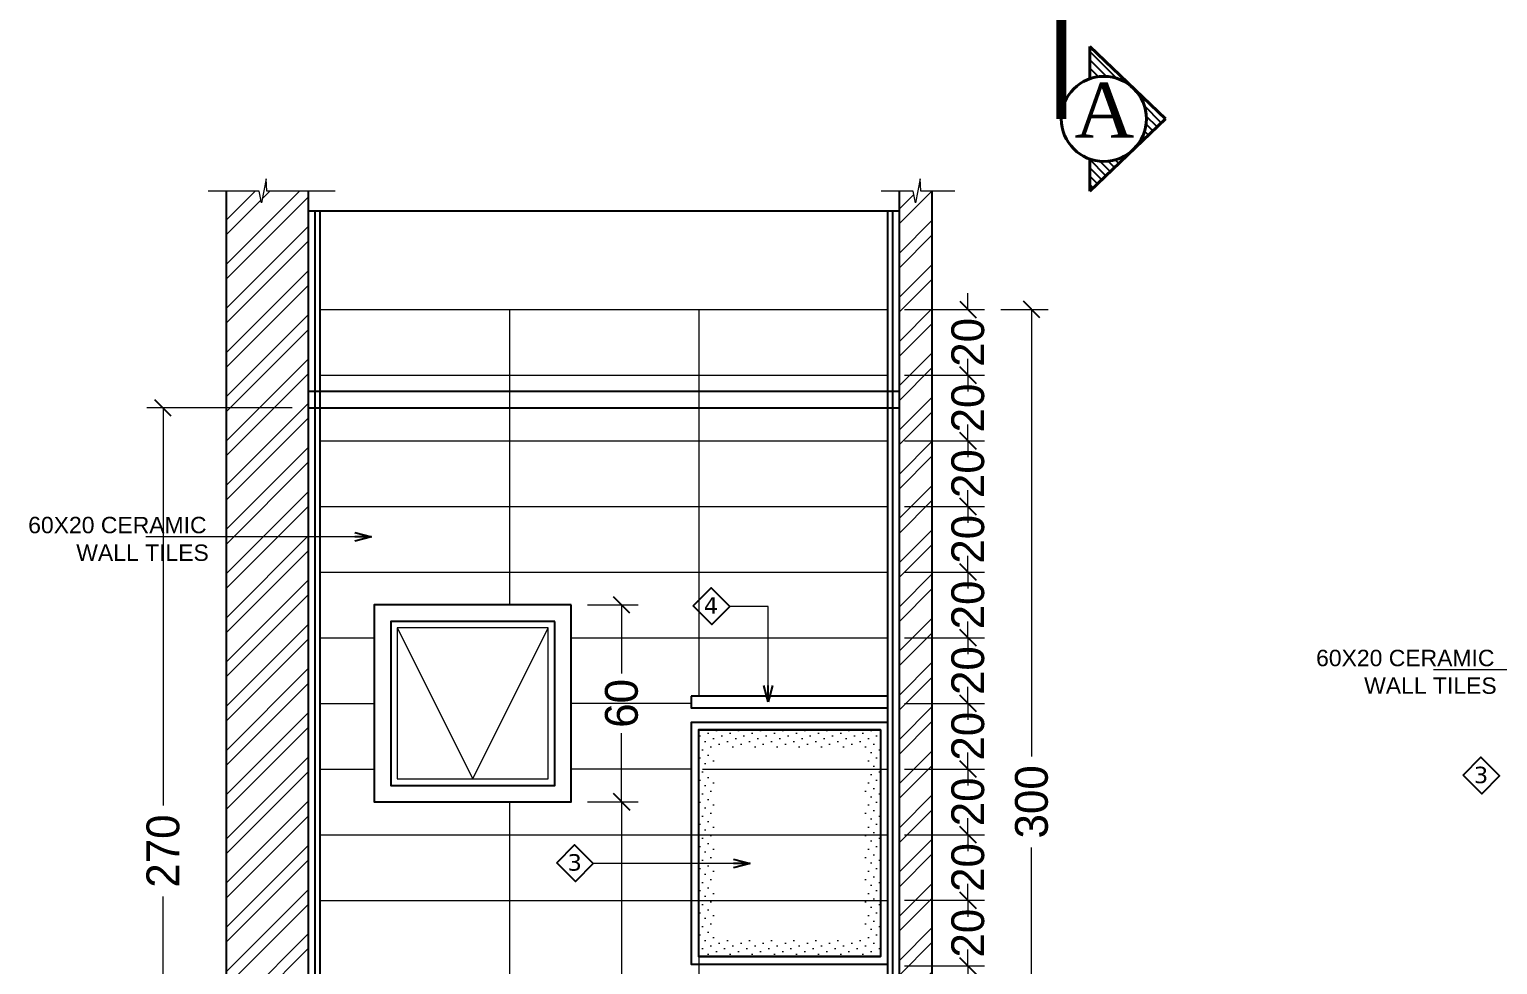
# Model space of a CAD drawing. Header units: centimetres. Extents: x 7997 to 116674, y 1017 to 13844.
# Drawn here: x 46969.9 to 47417.2, y 8975.9 to 9260.9 of the extents above; entities that cross this region are included whole.
import ezdxf
from ezdxf.xclip import XClip

# ---------------------------------------------------------------- set-up
doc = ezdxf.new("R2010")
doc.units = ezdxf.units.CM
doc.header["$LTSCALE"] = 200
doc.header["$XCLIPFRAME"] = 0
doc.header["$PDMODE"] = 2
doc.linetypes.add('CENTER2', pattern=[1.125, 0.75, -0.125, 0.125, -0.125])
for name, color, linetype in [('A-DIM', 10, 'Continuous'), ('AFIX', 2, 'Continuous'), ('AFP-HATCH-TILES', 251, 'Continuous'), ('AFP-WALL  PLASTER', 8, 'Continuous'), ('ARCH-TEXT', 6, 'Continuous'), ('AXIS', 9, 'CENTER2'), ('DIM', 11, 'Continuous'), ('STEP', 7, 'Continuous'), ('TXT', 6, 'Continuous'), ('WIN', 6, 'Continuous'), ('Z-RUBBER', 8, 'Continuous')]:
    doc.layers.add(name, color=color, linetype=linetype)
for name, color, linetype, lineweight in [('FIXTURE', 6, 'Continuous', 13), ('HAT', 8, 'Continuous', 9), ('HATCH', 8, 'Continuous', 5), ('PLAN', 7, 'Continuous', 40), ('TEXT', 6, 'Continuous', 18), ('WALL', 3, 'Continuous', 25)]:
    doc.layers.add(name, color=color, linetype=linetype, lineweight=lineweight)
doc.styles.add('ROMAND', font='times.ttf')
doc.styles.add('sheet notes', font='verdana.ttf')
doc.styles.add('Style-Arial', font='arial.ttf')
doc.styles.add('T2', font='')
doc.styles.get('T2').set_extended_font_data('Elisia')
doc.dimstyles.new('NORMAL-1', dxfattribs={"dimtxt": 10, "dimasz": 5, "dimexe": 5, "dimexo": 5, "dimgap": 1, "dimtad": 0, "dimdec": 0, "dimdsep": 46, "dimtxsty": 'T2', "dimblk1": 'OBLIQUE', "dimblk2": 'OBLIQUE', "dimsah": 1, "dimcen": 0.09, "dimclrd": 4, "dimclre": 4, "dimclrt": 6, "dimadec": 0, "dimazin": 0, "dimtfac": 1, "dimtdec": 0, "dimtofl": 0, "dimtmove": 1, "dimatfit": 3, "dimldrblk": 'OPEN30', "dimfxl": 0, "dimtolj": 1, "dimtzin": 0, "dimlwd": 5, "dimlwe": 5, "dimarcsym": 0})

# ---------------------------------------------------------------- blocks, each defined once
blk = doc.blocks.new('A$C60707513')
at = {"layer": 'HATCH'}
h = blk.add_hatch(dxfattribs=at)
h.set_pattern_fill('DOTS', color=11, scale=15, angle=45, style=0)
h.set_pattern_definition([(45, (155490.603, 236660.367), (-8.4189901, 25.2569703), [0, -23.8125])])
h.paths.add_polyline_path([(577.6, 713.6), (22.4, 713.6), (22.4, 22.4), (577.6, 22.4)])
h.paths.add_polyline_path([(524.4, 75.6), (75.6, 75.6), (75.6, 660.4), (524.4, 660.4)], flags=16)
at = {"layer": 'AFIX', "color": 11}
blk.add_line((0, 0, 0), (0, 736), dxfattribs=at)
at = {"layer": 'AFIX', "color": 11, "elevation": 0}
for points in [[(0, 736), (600, 736), (600, 0), (0, 0)], [(22.4, 713.6), (577.6, 713.6), (577.6, 22.4), (22.4, 22.4)], [(577.6, 713.6), (22.4, 713.6), (22.4, 22.4), (577.6, 22.4)]]:
    blk.add_lwpolyline(points, dxfattribs=at)
at = {"color": 11}
blk.add_wipeout([(0, 780.9), (600, 780.9), (600, 815.9), (0, 815.9)], dxfattribs=at).dxf.layer = 'AFIX'
at = {"layer": 'AFIX', "color": 11}
blk.add_lwpolyline([(600, 815.9), (600, 780.9), (0, 780.9), (0, 815.9)], close=True, dxfattribs=at)
blk = doc.blocks.new('_OBLIQUE')
at = {"color": 0, "linetype": 'ByBlock'}
blk.add_line((-0.5, -0.5), (0.5, 0.5), dxfattribs=at)
blk = doc.blocks.new('_Open30')
at = {"color": 0, "linetype": 'ByBlock', "lineweight": -2}
for p, q in [((-1, 0.268), (0, 0)), ((0, 0), (-1, -0.268)), ((0, 0), (-1, 0))]:
    blk.add_line(p, q, dxfattribs=at)
blk = doc.blocks.new('*D1256')
at = {"layer": 'Defpoints', "color": 0, "transparency": 16777216}
for p in [(47231.43, 9175.52, 0), (47231.43, 9155.52, 0), (47255.81, 9155.52, 0)]:
    blk.add_point(p, dxfattribs=at)
at = {"layer": 'DIM', "color": 4, "lineweight": 5, "transparency": 16777216}
for p, q in [((47255.81, 9175.52, 0), (47255.81, 9180.52, 0)), ((47236.43, 9175.52, 0), (47260.81, 9175.52, 0)), ((47236.43, 9155.52, 0), (47260.81, 9155.52, 0)), ((47255.81, 9155.52, 0), (47255.81, 9150.52, 0))]:
    blk.add_line(p, q, dxfattribs=at)
at = {"layer": 'DIM', "color": 4, "lineweight": 5, "transparency": 16777216, "xscale": 5, "yscale": 5, "zscale": 5}
for p, rotation in [((47255.81, 9175.52, 0), 270), ((47255.81, 9155.52, 0), 90)]:
    blk.add_blockref('_OBLIQUE', p, dxfattribs=dict(at, rotation=rotation))
at = {"layer": 'DIM', "color": 6, "transparency": 16777216, "insert": (47255.81, 9165.52, 0), "char_height": 10, "attachment_point": 5, "rotation": 90, "style": 'T2'}
blk.add_mtext('\\A1;20', dxfattribs=at)
blk = doc.blocks.new('*D1257')
at = {"layer": 'Defpoints', "color": 0, "transparency": 16777216}
for p in [(47231.43, 9155.52, 0), (47231.43, 9135.52, 0), (47255.81, 9135.52, 0)]:
    blk.add_point(p, dxfattribs=at)
at = {"layer": 'DIM', "color": 4, "lineweight": 5, "transparency": 16777216}
for p, q in [((47255.81, 9155.52, 0), (47255.81, 9160.52, 0)), ((47236.43, 9155.52, 0), (47260.81, 9155.52, 0)), ((47236.43, 9135.52, 0), (47260.81, 9135.52, 0)), ((47255.81, 9135.52, 0), (47255.81, 9130.52, 0))]:
    blk.add_line(p, q, dxfattribs=at)
at = {"layer": 'DIM', "color": 4, "lineweight": 5, "transparency": 16777216, "xscale": 5, "yscale": 5, "zscale": 5}
for p, rotation in [((47255.81, 9155.52, 0), 270), ((47255.81, 9135.52, 0), 90)]:
    blk.add_blockref('_OBLIQUE', p, dxfattribs=dict(at, rotation=rotation))
at = {"layer": 'DIM', "color": 6, "transparency": 16777216, "insert": (47255.81, 9145.52, 0), "char_height": 10, "attachment_point": 5, "rotation": 90, "style": 'T2'}
blk.add_mtext('\\A1;20', dxfattribs=at)
blk = doc.blocks.new('*D1258')
at = {"layer": 'Defpoints', "color": 0, "transparency": 16777216}
for p in [(47231.43, 9135.52, 0), (47231.43, 9115.52, 0), (47255.81, 9115.52, 0)]:
    blk.add_point(p, dxfattribs=at)
at = {"layer": 'DIM', "color": 4, "lineweight": 5, "transparency": 16777216}
for p, q in [((47255.81, 9135.52, 0), (47255.81, 9140.52, 0)), ((47236.43, 9135.52, 0), (47260.81, 9135.52, 0)), ((47236.43, 9115.52, 0), (47260.81, 9115.52, 0)), ((47255.81, 9115.52, 0), (47255.81, 9110.52, 0))]:
    blk.add_line(p, q, dxfattribs=at)
at = {"layer": 'DIM', "color": 4, "lineweight": 5, "transparency": 16777216, "xscale": 5, "yscale": 5, "zscale": 5}
for p, rotation in [((47255.81, 9135.52, 0), 270), ((47255.81, 9115.52, 0), 90)]:
    blk.add_blockref('_OBLIQUE', p, dxfattribs=dict(at, rotation=rotation))
at = {"layer": 'DIM', "color": 6, "transparency": 16777216, "insert": (47255.81, 9125.52, 0), "char_height": 10, "attachment_point": 5, "rotation": 90, "style": 'T2'}
blk.add_mtext('\\A1;20', dxfattribs=at)
blk = doc.blocks.new('*D1259')
at = {"layer": 'Defpoints', "color": 0, "transparency": 16777216}
for p in [(47231.43, 9115.52, 0), (47231.43, 9095.52, 0), (47255.81, 9095.52, 0)]:
    blk.add_point(p, dxfattribs=at)
at = {"layer": 'DIM', "color": 4, "lineweight": 5, "transparency": 16777216}
for p, q in [((47255.81, 9115.52, 0), (47255.81, 9120.52, 0)), ((47236.43, 9115.52, 0), (47260.81, 9115.52, 0)), ((47236.43, 9095.52, 0), (47260.81, 9095.52, 0)), ((47255.81, 9095.52, 0), (47255.81, 9090.52, 0))]:
    blk.add_line(p, q, dxfattribs=at)
at = {"layer": 'DIM', "color": 4, "lineweight": 5, "transparency": 16777216, "xscale": 5, "yscale": 5, "zscale": 5}
for p, rotation in [((47255.81, 9115.52, 0), 270), ((47255.81, 9095.52, 0), 90)]:
    blk.add_blockref('_OBLIQUE', p, dxfattribs=dict(at, rotation=rotation))
at = {"layer": 'DIM', "color": 6, "transparency": 16777216, "insert": (47255.81, 9105.52, 0), "char_height": 10, "attachment_point": 5, "rotation": 90, "style": 'T2'}
blk.add_mtext('\\A1;20', dxfattribs=at)
blk = doc.blocks.new('*D1260')
at = {"layer": 'Defpoints', "color": 0, "transparency": 16777216}
for p in [(47231.43, 9095.52, 0), (47231.43, 9075.52, 0), (47255.81, 9075.52, 0)]:
    blk.add_point(p, dxfattribs=at)
at = {"layer": 'DIM', "color": 4, "lineweight": 5, "transparency": 16777216}
for p, q in [((47255.81, 9095.52, 0), (47255.81, 9100.52, 0)), ((47236.43, 9095.52, 0), (47260.81, 9095.52, 0)), ((47236.43, 9075.52, 0), (47260.81, 9075.52, 0)), ((47255.81, 9075.52, 0), (47255.81, 9070.52, 0))]:
    blk.add_line(p, q, dxfattribs=at)
at = {"layer": 'DIM', "color": 4, "lineweight": 5, "transparency": 16777216, "xscale": 5, "yscale": 5, "zscale": 5}
for p, rotation in [((47255.81, 9095.52, 0), 270), ((47255.81, 9075.52, 0), 90)]:
    blk.add_blockref('_OBLIQUE', p, dxfattribs=dict(at, rotation=rotation))
at = {"layer": 'DIM', "color": 6, "transparency": 16777216, "insert": (47255.81, 9085.52, 0), "char_height": 10, "attachment_point": 5, "rotation": 90, "style": 'T2'}
blk.add_mtext('\\A1;20', dxfattribs=at)
blk = doc.blocks.new('*D1261')
at = {"layer": 'Defpoints', "color": 0, "transparency": 16777216}
for p in [(47231.43, 9075.52, 0), (47231.43, 9055.52, 0), (47255.81, 9055.52, 0)]:
    blk.add_point(p, dxfattribs=at)
at = {"layer": 'DIM', "color": 4, "lineweight": 5, "transparency": 16777216}
for p, q in [((47255.81, 9075.52, 0), (47255.81, 9080.52, 0)), ((47236.43, 9075.52, 0), (47260.81, 9075.52, 0)), ((47236.43, 9055.52, 0), (47260.81, 9055.52, 0)), ((47255.81, 9055.52, 0), (47255.81, 9050.52, 0))]:
    blk.add_line(p, q, dxfattribs=at)
at = {"layer": 'DIM', "color": 4, "lineweight": 5, "transparency": 16777216, "xscale": 5, "yscale": 5, "zscale": 5}
for p, rotation in [((47255.81, 9075.52, 0), 270), ((47255.81, 9055.52, 0), 90)]:
    blk.add_blockref('_OBLIQUE', p, dxfattribs=dict(at, rotation=rotation))
at = {"layer": 'DIM', "color": 6, "transparency": 16777216, "insert": (47255.81, 9065.52, 0), "char_height": 10, "attachment_point": 5, "rotation": 90, "style": 'T2'}
blk.add_mtext('\\A1;20', dxfattribs=at)
blk = doc.blocks.new('*D1235')
at = {"layer": 'Defpoints', "color": 0, "transparency": 16777216}
for p in [(47231.43, 9055.52, 0), (47231.43, 9035.52, 0), (47255.81, 9035.52, 0)]:
    blk.add_point(p, dxfattribs=at)
at = {"layer": 'DIM', "color": 4, "lineweight": 5, "transparency": 16777216}
for p, q in [((47255.81, 9055.52, 0), (47255.81, 9060.52, 0)), ((47236.43, 9055.52, 0), (47260.81, 9055.52, 0)), ((47236.43, 9035.52, 0), (47260.81, 9035.52, 0)), ((47255.81, 9035.52, 0), (47255.81, 9030.52, 0))]:
    blk.add_line(p, q, dxfattribs=at)
at = {"layer": 'DIM', "color": 4, "lineweight": 5, "transparency": 16777216, "xscale": 5, "yscale": 5, "zscale": 5}
for p, rotation in [((47255.81, 9055.52, 0), 270), ((47255.81, 9035.52, 0), 90)]:
    blk.add_blockref('_OBLIQUE', p, dxfattribs=dict(at, rotation=rotation))
at = {"layer": 'DIM', "color": 6, "transparency": 16777216, "insert": (47255.81, 9045.52, 0), "char_height": 10, "attachment_point": 5, "rotation": 90, "style": 'T2'}
blk.add_mtext('\\A1;20', dxfattribs=at)
blk = doc.blocks.new('*D1236')
at = {"layer": 'Defpoints', "color": 0, "transparency": 16777216}
for p in [(47231.43, 9035.52, 0), (47231.43, 9015.52, 0), (47255.81, 9015.52, 0)]:
    blk.add_point(p, dxfattribs=at)
at = {"layer": 'DIM', "color": 4, "lineweight": 5, "transparency": 16777216}
for p, q in [((47255.81, 9035.52, 0), (47255.81, 9040.52, 0)), ((47236.43, 9035.52, 0), (47260.81, 9035.52, 0)), ((47236.43, 9015.52, 0), (47260.81, 9015.52, 0)), ((47255.81, 9015.52, 0), (47255.81, 9010.52, 0))]:
    blk.add_line(p, q, dxfattribs=at)
at = {"layer": 'DIM', "color": 4, "lineweight": 5, "transparency": 16777216, "xscale": 5, "yscale": 5, "zscale": 5}
for p, rotation in [((47255.81, 9035.52, 0), 270), ((47255.81, 9015.52, 0), 90)]:
    blk.add_blockref('_OBLIQUE', p, dxfattribs=dict(at, rotation=rotation))
at = {"layer": 'DIM', "color": 6, "transparency": 16777216, "insert": (47255.81, 9025.52, 0), "char_height": 10, "attachment_point": 5, "rotation": 90, "style": 'T2'}
blk.add_mtext('\\A1;20', dxfattribs=at)
blk = doc.blocks.new('*D1237')
at = {"layer": 'Defpoints', "color": 0, "transparency": 16777216}
for p in [(47231.43, 9015.52, 0), (47231.43, 8995.52, 0), (47255.81, 8995.52, 0)]:
    blk.add_point(p, dxfattribs=at)
at = {"layer": 'DIM', "color": 4, "lineweight": 5, "transparency": 16777216}
for p, q in [((47255.81, 9015.52, 0), (47255.81, 9020.52, 0)), ((47236.43, 9015.52, 0), (47260.81, 9015.52, 0)), ((47236.43, 8995.52, 0), (47260.81, 8995.52, 0)), ((47255.81, 8995.52, 0), (47255.81, 8990.52, 0))]:
    blk.add_line(p, q, dxfattribs=at)
at = {"layer": 'DIM', "color": 4, "lineweight": 5, "transparency": 16777216, "xscale": 5, "yscale": 5, "zscale": 5}
for p, rotation in [((47255.81, 9015.52, 0), 270), ((47255.81, 8995.52, 0), 90)]:
    blk.add_blockref('_OBLIQUE', p, dxfattribs=dict(at, rotation=rotation))
at = {"layer": 'DIM', "color": 6, "transparency": 16777216, "insert": (47255.81, 9005.52, 0), "char_height": 10, "attachment_point": 5, "rotation": 90, "style": 'T2'}
blk.add_mtext('\\A1;20', dxfattribs=at)
blk = doc.blocks.new('*D1262')
at = {"layer": 'Defpoints', "color": 0, "transparency": 16777216}
for p in [(47231.43, 8995.52, 0), (47231.43, 8975.52, 0), (47255.81, 8975.52, 0)]:
    blk.add_point(p, dxfattribs=at)
at = {"layer": 'DIM', "color": 4, "lineweight": 5, "transparency": 16777216}
for p, q in [((47255.81, 8995.52, 0), (47255.81, 9000.52, 0)), ((47236.43, 8995.52, 0), (47260.81, 8995.52, 0)), ((47236.43, 8975.52, 0), (47260.81, 8975.52, 0)), ((47255.81, 8975.52, 0), (47255.81, 8970.52, 0))]:
    blk.add_line(p, q, dxfattribs=at)
at = {"layer": 'DIM', "color": 4, "lineweight": 5, "transparency": 16777216, "xscale": 5, "yscale": 5, "zscale": 5}
for p, rotation in [((47255.81, 8995.52, 0), 270), ((47255.81, 8975.52, 0), 90)]:
    blk.add_blockref('_OBLIQUE', p, dxfattribs=dict(at, rotation=rotation))
at = {"layer": 'DIM', "color": 6, "transparency": 16777216, "insert": (47255.81, 8985.52, 0), "char_height": 10, "attachment_point": 5, "rotation": 90, "style": 'T2'}
blk.add_mtext('\\A1;20', dxfattribs=at)
blk = doc.blocks.new('*D1263')
at = {"layer": 'Defpoints', "color": 0, "transparency": 16777216}
for p in [(47231.43, 8975.52, 0), (47231.43, 8955.52, 0), (47255.81, 8955.52, 0)]:
    blk.add_point(p, dxfattribs=at)
at = {"layer": 'DIM', "color": 4, "lineweight": 5, "transparency": 16777216}
for p, q in [((47255.81, 8975.52, 0), (47255.81, 8980.52, 0)), ((47236.43, 8975.52, 0), (47260.81, 8975.52, 0)), ((47236.43, 8955.52, 0), (47260.81, 8955.52, 0)), ((47255.81, 8955.52, 0), (47255.81, 8950.52, 0))]:
    blk.add_line(p, q, dxfattribs=at)
at = {"layer": 'DIM', "color": 4, "lineweight": 5, "transparency": 16777216, "xscale": 5, "yscale": 5, "zscale": 5}
for p, rotation in [((47255.81, 8975.52, 0), 270), ((47255.81, 8955.52, 0), 90)]:
    blk.add_blockref('_OBLIQUE', p, dxfattribs=dict(at, rotation=rotation))
at = {"layer": 'DIM', "color": 6, "transparency": 16777216, "insert": (47255.81, 8965.52, 0), "char_height": 10, "attachment_point": 5, "rotation": 90, "style": 'T2'}
blk.add_mtext('\\A1;20', dxfattribs=at)
blk = doc.blocks.new('*D1268')
at = {"layer": 'Defpoints', "color": 0, "transparency": 16777216}
for p in [(47260.81, 9175.52, 0), (47260.81, 8875.52, 0), (47275.21, 8875.52, 0)]:
    blk.add_point(p, dxfattribs=at)
at = {"layer": 'DIM', "color": 4, "lineweight": 5, "transparency": 16777216}
for p, q in [((47265.81, 9175.52, 0), (47280.21, 9175.52, 0)), ((47275.21, 9175.52, 0), (47275.21, 9039.37, 0)), ((47275.21, 8875.52, 0), (47275.21, 9011.66, 0)), ((47265.81, 8875.52, 0), (47280.21, 8875.52, 0))]:
    blk.add_line(p, q, dxfattribs=at)
at = {"layer": 'DIM', "color": 4, "lineweight": 5, "transparency": 16777216, "xscale": 5, "yscale": 5, "zscale": 5}
for p, rotation in [((47275.21, 9175.52, 0), 90), ((47275.21, 8875.52, 0), 270)]:
    blk.add_blockref('_OBLIQUE', p, dxfattribs=dict(at, rotation=rotation))
at = {"layer": 'DIM', "color": 6, "transparency": 16777216, "insert": (47275.21, 9025.52, 0), "char_height": 10, "attachment_point": 5, "rotation": 90, "style": 'T2'}
blk.add_mtext('\\A1;300', dxfattribs=at)
blk = doc.blocks.new('*D1269')
at = {"layer": 'Defpoints', "color": 0, "transparency": 16777216}
for p in [(47054.93, 9145.52, 0), (47010.6, 8875.52, 0), (47054.93, 8875.52, 0)]:
    blk.add_point(p, dxfattribs=at)
at = {"layer": 'DIM', "color": 4, "lineweight": 5, "transparency": 16777216}
for p, q in [((47049.93, 9145.52, 0), (47005.6, 9145.52, 0)), ((47010.6, 9145.52, 0), (47010.6, 9024.37, 0)), ((47010.6, 8875.52, 0), (47010.6, 8996.66, 0)), ((47049.93, 8875.52, 0), (47005.6, 8875.52, 0))]:
    blk.add_line(p, q, dxfattribs=at)
at = {"layer": 'DIM', "color": 4, "lineweight": 5, "transparency": 16777216, "xscale": 5, "yscale": 5, "zscale": 5}
for p, rotation in [((47010.6, 9145.52, 0), 90), ((47010.6, 8875.52, 0), 270)]:
    blk.add_blockref('_OBLIQUE', p, dxfattribs=dict(at, rotation=rotation))
at = {"layer": 'DIM', "color": 6, "transparency": 16777216, "insert": (47010.6, 9010.52, 0), "char_height": 10, "attachment_point": 5, "rotation": 90, "style": 'T2'}
blk.add_mtext('\\A1;270', dxfattribs=at)
blk = doc.blocks.new('*D1238')
at = {"layer": 'Defpoints', "color": 0, "transparency": 16777216}
for p in [(47134.93, 9085.52, 0), (47134.93, 9025.52, 0), (47150.29, 9025.52)]:
    blk.add_point(p, dxfattribs=at)
at = {"layer": 'DIM', "color": 4, "lineweight": 5, "transparency": 16777216}
for p, q in [((47139.93, 9085.52), (47155.29, 9085.52)), ((47150.29, 9085.52), (47150.29, 9064.61)), ((47150.29, 9025.52), (47150.29, 9046.42)), ((47139.93, 9025.52), (47155.29, 9025.52))]:
    blk.add_line(p, q, dxfattribs=at)
at = {"layer": 'DIM', "color": 4, "lineweight": 5, "transparency": 16777216, "xscale": 5, "yscale": 5, "zscale": 5}
for p, rotation in [((47150.29, 9085.52), 90), ((47150.29, 9025.52), 270)]:
    blk.add_blockref('_OBLIQUE', p, dxfattribs=dict(at, rotation=rotation))
at = {"layer": 'DIM', "color": 6, "transparency": 16777216, "insert": (47150.29, 9055.52), "char_height": 10, "attachment_point": 5, "rotation": 90, "style": 'T2'}
blk.add_mtext('\\A1;60', dxfattribs=at)
blk = doc.blocks.new('*D1239')
at = {"layer": 'Defpoints', "color": 0, "transparency": 16777216}
for p in [(47134.93, 9025.52, 0), (47134.93, 8875.52, 0), (47150.29, 8875.52)]:
    blk.add_point(p, dxfattribs=at)
at = {"layer": 'DIM', "color": 4, "lineweight": 5, "transparency": 16777216}
for p, q in [((47139.93, 9025.52), (47155.29, 9025.52)), ((47150.29, 9025.52), (47150.29, 8963.42)), ((47150.29, 8875.52), (47150.29, 8937.61)), ((47139.93, 8875.52), (47155.29, 8875.52))]:
    blk.add_line(p, q, dxfattribs=at)
at = {"layer": 'DIM', "color": 4, "lineweight": 5, "transparency": 16777216, "xscale": 5, "yscale": 5, "zscale": 5}
for p, rotation in [((47150.29, 9025.52), 90), ((47150.29, 8875.52), 270)]:
    blk.add_blockref('_OBLIQUE', p, dxfattribs=dict(at, rotation=rotation))
at = {"layer": 'DIM', "color": 6, "transparency": 16777216, "insert": (47150.29, 8950.52), "char_height": 10, "attachment_point": 5, "rotation": 90, "style": 'T2'}
blk.add_mtext('\\A1;150', dxfattribs=at)
blk = doc.blocks.new('A$C414D25BB')
at = {"layer": 'Z-RUBBER', "ltscale": 0.05}
h = blk.add_hatch(dxfattribs=at)
h.set_pattern_fill('ANSI31', color=256, style=0)
h.set_pattern_definition([(45, (-21734.0303, -7392.24753), (-0.08838834765, 0.08838834765), [])])
h.paths.add_polyline_path([(0.114, 0.0618, -5.138733), (0.1155, 0.0618), (0.1155, 0.0603), (0.1162, 0.0603), (0.1155, 0.0581), (0.1162, 0.0581), (0.1147, 0.0556), (0.1132, 0.0581), (0.114, 0.0581), (0.1132, 0.0603), (0.114, 0.0603)])
at = {"layer": 'FIXTURE'}
for p, q in [((0.8572, 0.9156), (0.8572, 0.1156)), ((0.9072, 0.9156), (0.8572, 0.9156)), ((0.9072, 0.1156), (0.9072, 0.9156)), ((0.1072, 0.1156), (0.0722, 0.1156)), ((0.0722, 0.1156), (0.0722, 0.0156)), ((0.1072, 0.1156), (0.1072, 0.0616)), ((0.8572, 0.1156), (0.9072, 0.1156)), ((0.9072, 0.1156), (0.9472, 0.1156)), ((0.9072, 0.1156), (0.9072, 0.0616)), ((0.9472, 0.1156), (0.9472, 0.0156)), ((0.1192, 0.0616), (0.1072, 0.0616)), ((0.1122, 0.0616), (0.1222, 0.0616)), ((0.1222, 0.0616), (0.1222, 0.0156)), ((0.9072, 0.0616), (0.8972, 0.0616)), ((0.8972, 0.0616), (0.8972, 0.0156)), ((0.1222, 0.0156), (0.0722, 0.0156)), ((0.8972, 0.0156), (0.9472, 0.0156))]:
    blk.add_line(p, q, dxfattribs=at)
blk.add_lwpolyline([(0.9055, 0.0616), (0.904, 0.0616)], dxfattribs=at)
blk.add_arc((0.9072, 0.1156), 0.8, 90, 180, dxfattribs=at)
blk = doc.blocks.new('02-GROUND FLOOR PLAN-selattin', base_point=(28755.36, 25545.28))
at = {"layer": 'WALL', "ltscale": 150}
blk.add_line((28725.36, 24150.28), (28725.36, 24800.28), dxfattribs=at)
at = {"layer": 'WALL'}
blk.add_line((28705.36, 24070.28), (28705.36, 24690.28), dxfattribs=at)
at = {"layer": 'WALL', "color": 0, "xscale": 108.5714285601499, "yscale": 108.5714285601499, "zscale": 108.5714285601499, "rotation": 180}
blk.add_blockref('A$C414D25BB', (28435.7, 24711.98), dxfattribs=at)

msp = doc.modelspace()

# ---------------------------------------------------------------- hatches: boundary and pattern name
at = {"layer": 'HAT'}
h = msp.add_hatch(dxfattribs=at)
h.set_pattern_fill('ANSI32', color=8)
h.set_pattern_definition([(45, (15086.593, -7613.239), (-6.735192, 6.735192), []), (45, (15091.083, -7613.239), (-6.735192, 6.735192), [])])
h.paths.add_polyline_path([(47029.9303, 8865.5156), (47054.9303, 8865.5156), (47054.9303, 9211.5708), (47042.2266, 9211.5708), (47041.2789, 9211.569), (47040.5758, 9207.9769), (47039.9127, 9211.538), (47029.9303, 9211.538)])
h = msp.add_hatch(dxfattribs=at)
h.set_pattern_fill('ANSI32', color=8)
h.set_pattern_definition([(45, (15126.593, -7613.239), (-6.735192, 6.735192), []), (45, (15131.083, -7613.239), (-6.735192, 6.735192), [])])
h.paths.add_polyline_path([(47234.9303, 8865.5156), (47244.9303, 8865.5156), (47244.9303, 9211.5708), (47240.4849, 9211.5708), (47239.7814, 9207.9769), (47239.1184, 9211.538), (47234.9303, 9211.538)])
at = {"layer": 'TXT'}
h = msp.add_hatch(dxfattribs=at)
h.set_pattern_fill('ANSI31', color=256, scale=5.7375, angle=990, style=0)
h.set_pattern_definition([(135, (48396.6984, 8297.465), (-1.2678204, -1.2678204), [])])
h.paths.add_polyline_path([(47297.2008, 9246.5685, 0.08394009), (47292.9395, 9245.848), (47292.9395, 9255.6173), (47315.9794, 9233.6076), (47292.9395, 9211.5978), (47292.9395, 9221.3642, 0.08394009), (47297.2008, 9220.6437, 1.00000012)])

# ---------------------------------------------------------------- linework, layer by layer
at = {"layer": 'AFP-HATCH-TILES', "color": 251}
for p, q in [((47058.4303, 8875.5156, 0), (47058.4303, 9205.5156, 0)), ((47231.4303, 8875.5156, 0), (47231.4303, 9205.5156, 0))]:
    msp.add_line(p, q, dxfattribs=at)
at = {"layer": 'AFP-WALL  PLASTER'}
for p, q in [((47056.9303, 8875.5156, 0), (47056.9303, 9205.5156, 0)), ((47232.9303, 8875.5156, 0), (47232.9303, 9205.5156, 0))]:
    msp.add_line(p, q, dxfattribs=at)
at = {"layer": 'AXIS', "linetype": 'Continuous', "ltscale": 0.5, "const_width": 3}
msp.add_lwpolyline([(47284.2384, 9233.6061), (47284.2384, 9308.138)], dxfattribs=at)
at = {"layer": 'HAT'}
for p, q in [((47058.4303, 9175.5156, 0), (47231.4303, 9175.5156, 0)), ((47116.0969, 9175.5156, 0), (47116.0969, 9085.5156, 0)), ((47173.7636, 9175.5156, 0), (47173.7636, 9057.7058, 0)), ((47058.4303, 9155.5156, 0), (47231.4303, 9155.5156, 0)), ((47058.4303, 9135.5156, 0), (47231.4303, 9135.5156, 0)), ((47058.4303, 9115.5156, 0), (47231.4303, 9115.5156, 0)), ((47058.4303, 9095.5156, 0), (47231.4303, 9095.5156, 0)), ((47058.4303, 9075.5156, 0), (47074.9303, 9075.5156, 0)), ((47134.9303, 9075.5156, 0), (47231.4303, 9075.5156, 0)), ((47058.4303, 9055.5156, 0), (47074.9303, 9055.5156, 0)), ((47174.9303, 9055.5156, 0), (47231.4303, 9055.5156, 0)), ((47058.4303, 9035.5156, 0), (47074.9303, 9035.5156, 0)), ((47174.9303, 9035.5156, 0), (47231.4303, 9035.5156, 0)), ((47116.0969, 9025.5156, 0), (47116.0969, 8875.5156, 0)), ((47173.7636, 9025.5156, 0), (47173.7636, 8875.5156, 0)), ((47058.4303, 9015.5156, 0), (47231.4303, 9015.5156, 0)), ((47058.4303, 8995.5156, 0), (47231.4303, 8995.5156, 0))]:
    msp.add_line(p, q, dxfattribs=at)
at = {"layer": 'HAT', "elevation": 0}
for points in [[(47062.9878, 9211.5708), (47042.2266, 9211.5708), (47042.0266, 9215.389), (47040.5758, 9207.9769), (47039.9127, 9211.538), (47024.336, 9211.538)], [(47251.7645, 9211.5708), (47241.4323, 9211.5708), (47241.2322, 9215.389), (47239.7814, 9207.9769), (47239.1184, 9211.538), (47229.336, 9211.538)], [(47081.9303, 9078.5156), (47104.9303, 9032.5156), (47127.9303, 9078.5156)]]:
    msp.add_lwpolyline(points, dxfattribs=at)
msp.add_lwpolyline([(47127.9303, 9078.5156), (47081.9303, 9078.5156), (47081.9303, 9032.5156), (47127.9303, 9032.5156)], close=True, dxfattribs=at)
at = {"layer": 'PLAN', "linetype": 'Continuous'}
for p, q in [((47315.9794, 9233.6076), (47292.9395, 9255.6173)), ((47292.9395, 9255.6173), (47292.9395, 9245.8509)), ((47315.9794, 9233.6076), (47292.9395, 9211.5978)), ((47292.9395, 9211.5978), (47292.9395, 9221.3642))]:
    msp.add_line(p, q, dxfattribs=at)
msp.add_circle((47297.2008, 9233.6061), 12.9624, dxfattribs=at)
at = {"layer": 'STEP'}
for p, q in [((47234.9303, 9205.5156, 0), (47054.9303, 9205.5156, 0)), ((47234.9303, 9150.5156, 0), (47054.9303, 9150.5156, 0)), ((47234.9303, 9145.5156, 0), (47054.9303, 9145.5156, 0))]:
    msp.add_line(p, q, dxfattribs=at)
at = {"layer": 'WALL'}
for p, q in [((47029.9303, 8865.5156, 0), (47029.9303, 9211.538, 0)), ((47054.9303, 8865.5156, 0), (47054.9303, 9211.5708, 0)), ((47234.9303, 8865.5156, 0), (47234.9303, 9211.538, 0)), ((47244.9303, 8865.5156, 0), (47244.9303, 9211.5708, 0))]:
    msp.add_line(p, q, dxfattribs=at)
at = {"layer": 'WALL', "elevation": 0}
for points in [[(47172.1143, 9085.2627), (47177.5675, 9090.7159), (47183.2581, 9085.0253), (47177.8049, 9079.5721)], [(47406.6439, 9033.6456), (47412.0971, 9039.0988), (47417.7877, 9033.4083), (47412.3345, 9027.955)], [(47130.5216, 9006.993), (47135.9748, 9012.4462), (47141.6654, 9006.7556), (47136.2122, 9001.3024)]]:
    msp.add_lwpolyline(points, close=True, dxfattribs=at)
at = {"layer": 'WIN', "elevation": 0}
for points in [[(47134.9303, 9085.5156), (47074.9303, 9085.5156), (47074.9303, 9025.5156), (47134.9303, 9025.5156)], [(47129.9303, 9080.5156), (47079.9303, 9080.5156), (47079.9303, 9030.5156), (47129.9303, 9030.5156)]]:
    msp.add_lwpolyline(points, close=True, dxfattribs=at)

# ---------------------------------------------------------------- texts
at = {"layer": 'ARCH-TEXT', "lineweight": -3, "style": 'ROMAND'}
msp.add_text('A', height=16.7344, dxfattribs=at).set_placement((47288.265, 9227.9167))
at = {"layer": 'TEXT'}
for s, style, p in [('60X20 CERAMIC', 'Style-Arial', (46969.5005, 9107.3564)), (' WALL TILES', 'Style-Arial', (46982.2069, 9098.9378)), ('4', 'sheet notes', (47175.3238, 9082.8367, 0)), ('60X20 CERAMIC', 'Style-Arial', (47361.8704, 9066.8537)), (' WALL TILES', 'Style-Arial', (47374.5768, 9058.4351)), ('3', 'sheet notes', (47409.9432, 9031.2197, 0)), ('3', 'sheet notes', (47133.8209, 9004.567, 0))]:
    msp.add_text(s, height=5, dxfattribs=dict(at, style=style)).set_placement(p)

# ---------------------------------------------------------------- dimensions: what is measured, and where the dimension line sits
at = {"layer": 'DIM'}
for base, p1, p2, picture, middle in [((47255.8104, 9155.5156, 0), (47231.4303, 9175.5156, 0), (47231.4303, 9155.5156, 0), '*D1256', (47255.8104, 9165.5156, 0)), ((47275.2064, 8875.5156, 0), (47260.8104, 9175.5156, 0), (47260.8104, 8875.5156, 0), '*D1268', (47275.2064, 9025.5156, 0)), ((47255.8104, 9135.5156, 0), (47231.4303, 9155.5156, 0), (47231.4303, 9135.5156, 0), '*D1257', (47255.8104, 9145.5156, 0)), ((47010.5983, 8875.5156, 0), (47054.9303, 9145.5156, 0), (47054.9303, 8875.5156, 0), '*D1269', (47010.5983, 9010.5156, 0)), ((47255.8104, 9115.5156, 0), (47231.4303, 9135.5156, 0), (47231.4303, 9115.5156, 0), '*D1258', (47255.8104, 9125.5156, 0)), ((47255.8104, 9095.5156, 0), (47231.4303, 9115.5156, 0), (47231.4303, 9095.5156, 0), '*D1259', (47255.8104, 9105.5156, 0)), ((47255.8104, 9075.5156, 0), (47231.4303, 9095.5156, 0), (47231.4303, 9075.5156, 0), '*D1260', (47255.8104, 9085.5156, 0)), ((47150.2878, 9025.5156), (47134.9303, 9085.5156, 0), (47134.9303, 9025.5156, 0), '*D1238', (47150.2878, 9055.5156)), ((47150.2878, 8875.5156), (47134.9303, 9025.5156, 0), (47134.9303, 8875.5156, 0), '*D1239', (47150.2878, 8950.5156))]:
    dim = msp.add_linear_dim(base=base, p1=p1, p2=p2, angle=90, dimstyle='NORMAL-1', dxfattribs=at)
    dim.commit()
    dim.dimension.update_dxf_attribs({"geometry": picture, "text_midpoint": middle})

# ---------------------------------------------------------------- leaders
at = {"layer": 'A-DIM'}
for points in [[(47074.0505, 9106.236), (47005.3169, 9106.236)], [(47466.4204, 9065.7334), (47397.6868, 9065.7334)]]:
    msp.add_leader(points, dimstyle='NORMAL-1', override={"dimgap": 1, "dimtad": 0}, dxfattribs=at)

# ---------------------------------------------------------------- next in the draw order: block references
at = {"color": 2, "xscale": -0.1, "yscale": 0.1, "zscale": 0.1}
msp.add_blockref('A$C60707513', (47231.4303, 8976.1156, 0), dxfattribs=at)
at = {"layer": 'DIM', "linetype": 'Continuous'}
ref = msp.add_blockref('02-GROUND FLOOR PLAN-selattin', (47408.4971, 10163.138), dxfattribs=at)
XClip(ref).set_block_clipping_path([(28465.3809853388, 24669.7506263485), (28708.8218992428, 24669.7506263485), (28758.8218992428, 24719.7506263485), (28758.8218992428, 25080.7018393491), (28708.8218992428, 25130.7018393491), (28465.3809853388, 25130.7018393491), (28415.3809853388, 25080.7018393491), (28415.3809853388, 24719.7506263485)])

# ---------------------------------------------------------------- next in the draw order: linework, layer by layer
at = {"layer": 'HAT'}
for p, q in [((47171.4303, 9055.5156, 0), (47134.9303, 9055.5156, 0)), ((47171.4303, 9035.5156, 0), (47134.9303, 9035.5156, 0))]:
    msp.add_line(p, q, dxfattribs=at)

# ---------------------------------------------------------------- next in the draw order: dimensions: what is measured, and where the dimension line sits
at = {"layer": 'DIM'}
for base, p1, p2, picture, middle in [((47255.8104, 9055.5156, 0), (47231.4303, 9075.5156, 0), (47231.4303, 9055.5156, 0), '*D1261', (47255.8104, 9065.5156, 0)), ((47255.8104, 9035.5156, 0), (47231.4303, 9055.5156, 0), (47231.4303, 9035.5156, 0), '*D1235', (47255.8104, 9045.5156, 0)), ((47255.8104, 9015.5156, 0), (47231.4303, 9035.5156, 0), (47231.4303, 9015.5156, 0), '*D1236', (47255.8104, 9025.5156, 0)), ((47255.8104, 8995.5156, 0), (47231.4303, 9015.5156, 0), (47231.4303, 8995.5156, 0), '*D1237', (47255.8104, 9005.5156, 0)), ((47255.8104, 8975.5156, 0), (47231.4303, 8995.5156, 0), (47231.4303, 8975.5156, 0), '*D1262', (47255.8104, 8985.5156, 0)), ((47255.8104, 8955.5156, 0), (47231.4303, 8975.5156, 0), (47231.4303, 8955.5156, 0), '*D1263', (47255.8104, 8965.5156, 0))]:
    dim = msp.add_linear_dim(base=base, p1=p1, p2=p2, angle=90, dimstyle='NORMAL-1', dxfattribs=at)
    dim.commit()
    dim.dimension.update_dxf_attribs({"geometry": picture, "text_midpoint": middle})

# ---------------------------------------------------------------- next in the draw order: leaders
for points in [[(47194.9303, 9055.9551, 0), (47194.9303, 9085.0253, 0), (47183.2581, 9085.0253, 0)], [(47189.4027, 9006.7556, 0), (47141.6654, 9006.7556, 0)]]:
    msp.add_leader(points, dimstyle='NORMAL-1', override={"dimgap": 1, "dimtad": 0}, dxfattribs=at)

doc.saveas('drawing.dxf')
